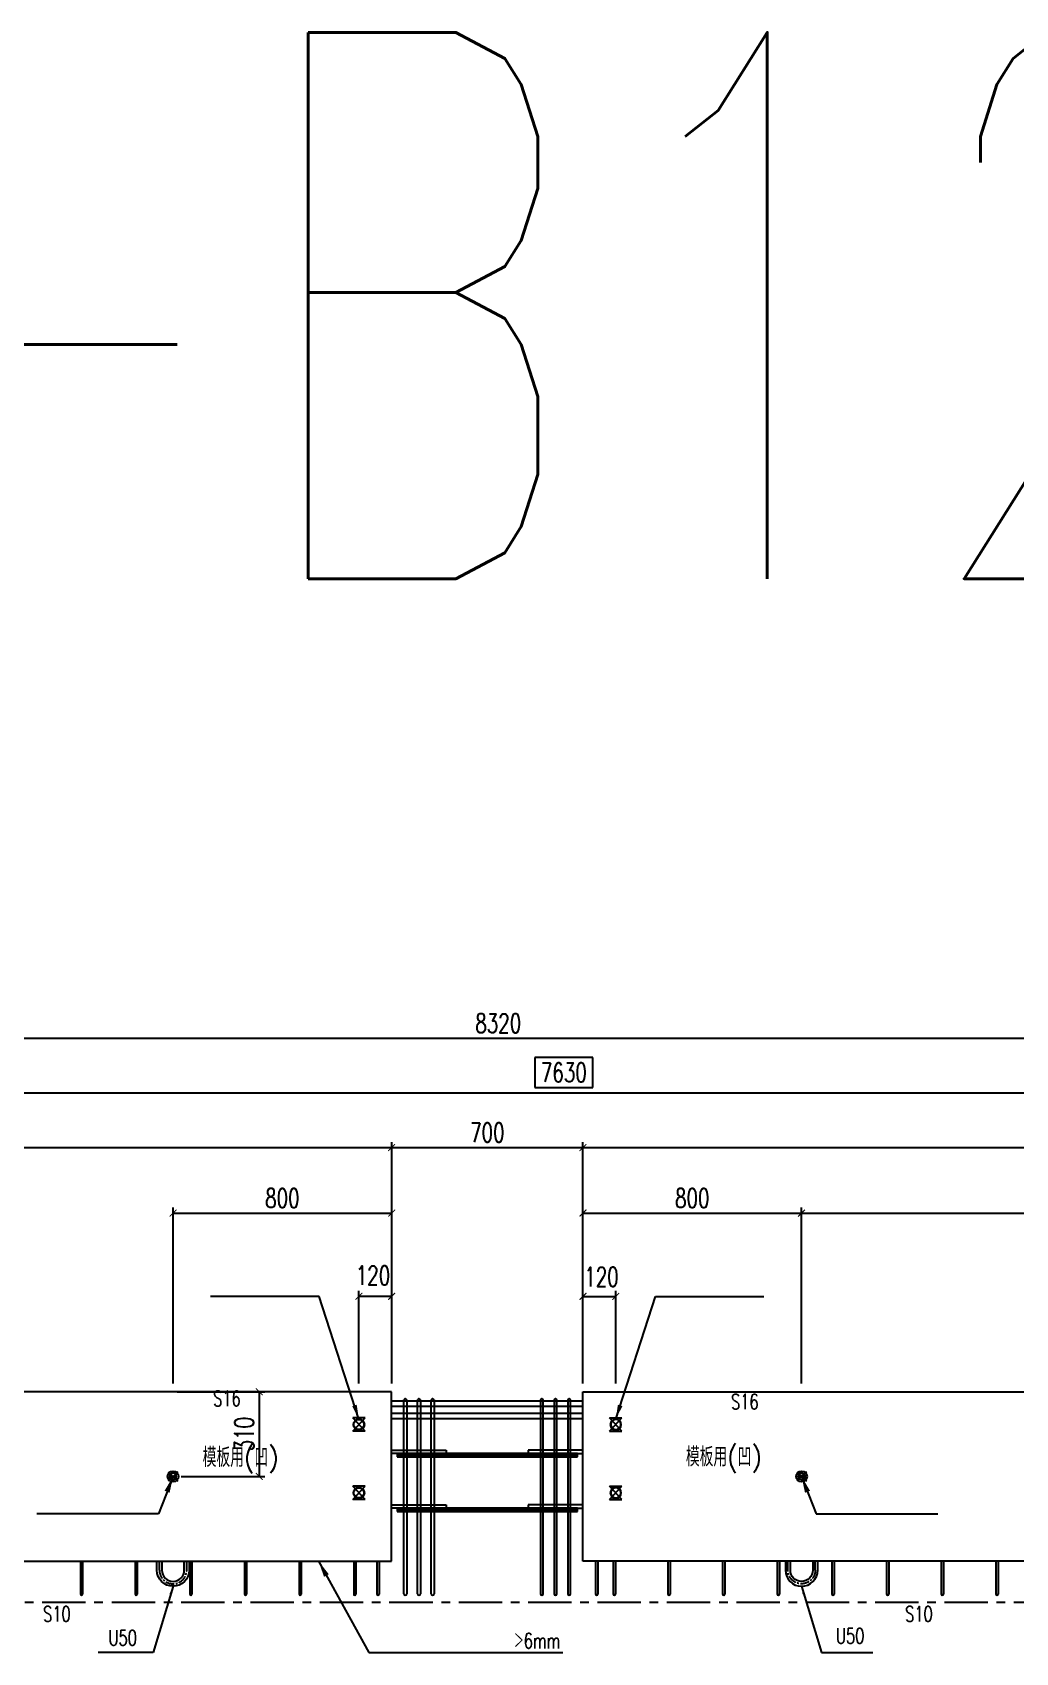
# Model space of a CAD drawing. Header units: inches. Extents: x 280713 to 330889, y 163288 to 177285.
# Drawn here: x 320132 to 323730, y 171353 to 177285 of the extents above; entities that cross this region are included whole.
import ezdxf
from ezdxf.enums import TextEntityAlignment as Align

# ---------------------------------------------------------------- set-up
doc = ezdxf.new("R2010")
doc.units = ezdxf.units.IN
doc.linetypes.add('CENTER', pattern=[50.8, 31.75, -6.35, 6.35, -6.35])
for name, color, linetype in [('PC梁箍筋', 3, 'Continuous'), ('PC梁钢筋', 6, 'Continuous'), ('填充', 8, 'Continuous'), ('尺寸', 7, 'Continuous'), ('文字', 7, 'Continuous'), ('轴线', 1, 'CENTER'), ('金属件S', 243, 'Continuous'), ('金属件U', 163, 'Continuous'), ('预制构件', 30, 'Continuous')]:
    doc.layers.add(name, color=color, linetype=linetype)
doc.styles.get("Standard").update_dxf_attribs({"font": 'tssdeng.shx', "width": 0.7, "bigfont": 'hztxt.shx'})
doc.styles.add('中文标注', font='standard.shx', dxfattribs={"bigfont": 'gbcbig.shx'})
doc.styles.add('副本柱标注', font='simplex.shx', dxfattribs={"width": 0.7, "bigfont": 'gbcbig.shx'})
doc.styles.add('尺寸123', font='simplex1.shx', dxfattribs={"width": 0.7, "height": 70, "bigfont": 'gbcbig.shx'})
doc.styles.add('尺寸用', font='', dxfattribs={"width": 0.7, "height": 40})
doc.styles.get('尺寸用').set_extended_font_data('SimSun')
doc.dimstyles.new('1', dxfattribs={"dimtxt": 2.5, "dimasz": 60, "dimexe": 25, "dimexo": 50, "dimgap": 5, "dimtad": 1, "dimtxsty": 'Standard', "dimblk": 'ARCHTICK', "dimcen": 2.5, "dimadec": 0, "dimazin": 0, "dimtfac": 1, "dimtmove": 0, "dimatfit": 3, "dimfxl": 1, "dimarcsym": 0})
doc.dimstyles.new('S-10', dxfattribs={"dimscale": 10, "dimtxt": 3.5, "dimasz": 2.5, "dimexe": 2, "dimexo": 3, "dimgap": 2, "dimtad": 1, "dimdec": 1, "dimdsep": 46, "dimtxsty": '尺寸用', "dimblk": 'ARCHTICK', "dimcen": 1.75, "dimaunit": 1, "dimadec": 0, "dimazin": 0, "dimtfac": 1, "dimtdec": 1, "dimtix": 1, "dimtmove": 2, "dimatfit": 3, "dimfxl": 1, "dimarcsym": 0})
doc.dimstyles.new('S-30', dxfattribs={"dimscale": 30, "dimtxt": 3.5, "dimasz": 1, "dimexe": 1, "dimexo": 3, "dimtad": 1, "dimdec": 1, "dimdsep": 46, "dimtxsty": '尺寸用', "dimblk": 'ARCHTICK', "dimcen": 1.75, "dimaunit": 1, "dimadec": 1, "dimazin": 0, "dimtfac": 1, "dimtdec": 1, "dimtix": 1, "dimtmove": 2, "dimatfit": 3, "dimfxl": 1, "dimarcsym": 0})
doc.dimstyles.new('副本 S-10', dxfattribs={"dimscale": 10, "dimtxt": 3.5, "dimasz": 2.5, "dimexe": 2, "dimexo": 3, "dimgap": -2, "dimtad": 1, "dimdec": 1, "dimdsep": 46, "dimtxsty": '尺寸用', "dimblk": 'ARCHTICK', "dimcen": 1.75, "dimaunit": 1, "dimadec": 0, "dimazin": 0, "dimtfac": 1, "dimtdec": 1, "dimtix": 1, "dimtmove": 2, "dimatfit": 3, "dimfxl": 1, "dimarcsym": 0})

# ---------------------------------------------------------------- blocks, each defined once
blk = doc.blocks.new('S16')
at = {"layer": '金属件S'}
for p, q in [((-13.6, 14.6), (13.6, -14.6)), ((13.6, 14.6), (-13.6, -14.6)), ((-13.6, 14.6), (13.6, 14.6)), ((-13.6, -14.6), (13.6, -14.6))]:
    blk.add_line(p, q, dxfattribs=at)
blk.add_circle((0, 0), 11, dxfattribs=at)
blk = doc.blocks.new('凹槽')
at = {"layer": '金属件S', "color": 8}
blk.add_circle((0, 0), 20, dxfattribs=at)
blk = doc.blocks.new('_ArchTick')
at = {"color": 0, "linetype": 'ByBlock', "const_width": 0.15}
blk.add_lwpolyline([(-0.5, -0.5), (0.5, 0.5)], dxfattribs=at)
blk = doc.blocks.new('*D57')
at = {"layer": 'Defpoints', "color": 0, "transparency": 16777216}
for p in [(321326.6, 172657.3), (321326.6, 172307.8), (321446.6, 172307.8)]:
    blk.add_point(p, dxfattribs=at)
at = {"layer": '尺寸', "color": 0, "lineweight": -2, "transparency": 16777216}
for p, q in [((321326.6, 172337.8), (321326.6, 172677.3)), ((321446.6, 172337.8), (321446.6, 172677.3)), ((321446.6, 172657.3), (321326.6, 172657.3))]:
    blk.add_line(p, q, dxfattribs=at)
at = {"layer": '尺寸', "color": 0, "lineweight": -2, "transparency": 16777216, "xscale": 25, "yscale": 25, "zscale": 25, "rotation": 180}
blk.add_blockref('_ArchTick', (321326.6, 172657.3), dxfattribs=at)
at = {"layer": '尺寸', "color": 0, "lineweight": -2, "transparency": 16777216, "xscale": 25, "yscale": 25, "zscale": 25}
blk.add_blockref('_ArchTick', (321446.6, 172657.3), dxfattribs=at)
at = {"layer": '尺寸', "color": 0, "transparency": 16777216, "insert": (321378.2, 172733.9), "char_height": 70, "attachment_point": 5, "style": '尺寸123'}
blk.add_mtext('120', dxfattribs=at)
blk = doc.blocks.new('*D58')
at = {"layer": 'Defpoints', "color": 0, "transparency": 16777216}
for p in [(322266.6, 172657.3), (322146.6, 172307.8), (322266.6, 172307.8)]:
    blk.add_point(p, dxfattribs=at)
at = {"layer": '尺寸', "color": 0, "lineweight": -2, "transparency": 16777216}
for p, q in [((322146.6, 172337.8), (322146.6, 172677.3)), ((322266.6, 172337.8), (322266.6, 172677.3)), ((322146.6, 172657.3), (322266.6, 172657.3))]:
    blk.add_line(p, q, dxfattribs=at)
at = {"layer": '尺寸', "color": 0, "lineweight": -2, "transparency": 16777216, "xscale": 25, "yscale": 25, "zscale": 25, "rotation": 180}
blk.add_blockref('_ArchTick', (322146.6, 172657.3), dxfattribs=at)
at = {"layer": '尺寸', "color": 0, "lineweight": -2, "transparency": 16777216, "xscale": 25, "yscale": 25, "zscale": 25}
blk.add_blockref('_ArchTick', (322266.6, 172657.3), dxfattribs=at)
at = {"layer": '尺寸', "color": 0, "transparency": 16777216, "insert": (322214.4, 172728.7), "char_height": 70, "attachment_point": 5, "style": '尺寸123'}
blk.add_mtext('120', dxfattribs=at)
blk = doc.blocks.new('*D69')
at = {"layer": 'Defpoints', "color": 0, "transparency": 16777216}
for p in [(322946.6, 172962.1), (322146.6, 172307.8), (322946.6, 172307.8)]:
    blk.add_point(p, dxfattribs=at)
at = {"layer": '尺寸', "color": 0, "lineweight": -2, "transparency": 16777216}
for p, q in [((322146.6, 172337.8), (322146.6, 172982.1)), ((322946.6, 172337.8), (322946.6, 172982.1)), ((322146.6, 172962.1), (322946.6, 172962.1))]:
    blk.add_line(p, q, dxfattribs=at)
at = {"layer": '尺寸', "color": 0, "lineweight": -2, "transparency": 16777216, "xscale": 25, "yscale": 25, "zscale": 25, "rotation": 180}
blk.add_blockref('_ArchTick', (322146.6, 172962.1), dxfattribs=at)
at = {"layer": '尺寸', "color": 0, "lineweight": -2, "transparency": 16777216, "xscale": 25, "yscale": 25, "zscale": 25}
blk.add_blockref('_ArchTick', (322946.6, 172962.1), dxfattribs=at)
at = {"layer": '尺寸', "color": 0, "transparency": 16777216, "insert": (322546.6, 173017.1), "char_height": 70, "attachment_point": 5, "style": '尺寸123'}
blk.add_mtext('800', dxfattribs=at)
blk = doc.blocks.new('*D72')
at = {"layer": 'Defpoints', "color": 0, "transparency": 16777216}
for p in [(325996.6, 173602.1), (317676.6, 172307.8), (325996.6, 172307.8)]:
    blk.add_point(p, dxfattribs=at)
at = {"layer": '尺寸', "color": 0, "lineweight": -2, "transparency": 16777216}
for p, q in [((317676.6, 172337.8), (317676.6, 173622.1)), ((325996.6, 172337.8), (325996.6, 173622.1)), ((317676.6, 173602.1), (325996.6, 173602.1))]:
    blk.add_line(p, q, dxfattribs=at)
at = {"layer": '尺寸', "color": 0, "lineweight": -2, "transparency": 16777216, "xscale": 25, "yscale": 25, "zscale": 25, "rotation": 180}
blk.add_blockref('_ArchTick', (317676.6, 173602.1), dxfattribs=at)
at = {"layer": '尺寸', "color": 0, "lineweight": -2, "transparency": 16777216, "xscale": 25, "yscale": 25, "zscale": 25}
blk.add_blockref('_ArchTick', (325996.6, 173602.1), dxfattribs=at)
at = {"layer": '尺寸', "color": 0, "transparency": 16777216, "insert": (321836.6, 173657.1), "char_height": 70, "attachment_point": 5, "style": '尺寸123'}
blk.add_mtext('8320', dxfattribs=at)
blk = doc.blocks.new('S8')
at = {"layer": '金属件S'}
h = blk.add_hatch(dxfattribs=at)
h.set_pattern_fill('LINE', color=256, scale=0.25, angle=45, style=0)
h.set_pattern_definition([(45, (942.8803, -32378.43734), (-0.561266008, 0.561266008), [])])
h.paths.add_polyline_path([(-18, -18), (0, 0), (-18, 18, 0.198912), (-25, 0, 0.198912)])
h.paths.add_polyline_path([(0, 0), (18, -18, 0.198912), (25, 0, 0.198912), (18, 18)])
for p, q in [((-35, 35), (35, -35)), ((35, 35), (-35, -35))]:
    blk.add_line(p, q, dxfattribs=at)
blk.add_circle((0, 0), 25, dxfattribs=at)
blk = doc.blocks.new('*D111')
at = {"layer": 'Defpoints', "color": 0, "transparency": 16777216}
for p in [(321446.6, 172962.1), (320646.6, 172307.8), (321446.6, 172307.8)]:
    blk.add_point(p, dxfattribs=at)
at = {"layer": '尺寸', "color": 0, "lineweight": -2, "transparency": 16777216}
for p, q in [((320646.6, 172337.8), (320646.6, 172982.1)), ((321446.6, 172337.8), (321446.6, 172982.1)), ((320646.6, 172962.1), (321446.6, 172962.1))]:
    blk.add_line(p, q, dxfattribs=at)
at = {"layer": '尺寸', "color": 0, "lineweight": -2, "transparency": 16777216, "xscale": 25, "yscale": 25, "zscale": 25, "rotation": 180}
blk.add_blockref('_ArchTick', (320646.6, 172962.1), dxfattribs=at)
at = {"layer": '尺寸', "color": 0, "lineweight": -2, "transparency": 16777216, "xscale": 25, "yscale": 25, "zscale": 25}
blk.add_blockref('_ArchTick', (321446.6, 172962.1), dxfattribs=at)
at = {"layer": '尺寸', "color": 0, "transparency": 16777216, "insert": (321046.6, 173017.1), "char_height": 70, "attachment_point": 5, "style": '尺寸123'}
blk.add_mtext('800', dxfattribs=at)
blk = doc.blocks.new('*D112')
at = {"layer": 'Defpoints', "color": 0, "transparency": 16777216}
for p in [(325091.6, 172962.1), (322946.6, 172307.8), (325091.6, 172307.8)]:
    blk.add_point(p, dxfattribs=at)
at = {"layer": '尺寸', "color": 0, "lineweight": -2, "transparency": 16777216}
for p, q in [((322946.6, 172337.8), (322946.6, 172982.1)), ((325091.6, 172337.8), (325091.6, 172982.1)), ((322946.6, 172962.1), (325091.6, 172962.1))]:
    blk.add_line(p, q, dxfattribs=at)
at = {"layer": '尺寸', "color": 0, "lineweight": -2, "transparency": 16777216, "xscale": 25, "yscale": 25, "zscale": 25, "rotation": 180}
blk.add_blockref('_ArchTick', (322946.6, 172962.1), dxfattribs=at)
at = {"layer": '尺寸', "color": 0, "lineweight": -2, "transparency": 16777216, "xscale": 25, "yscale": 25, "zscale": 25}
blk.add_blockref('_ArchTick', (325091.6, 172962.1), dxfattribs=at)
at = {"layer": '尺寸', "color": 0, "transparency": 16777216, "insert": (324019.1, 173017.1), "char_height": 70, "attachment_point": 5, "style": '尺寸123'}
blk.add_mtext('2145', dxfattribs=at)
blk = doc.blocks.new('*D114')
at = {"layer": 'Defpoints', "color": 0, "transparency": 16777216}
for p in [(321446.6, 173202.1), (318261.6, 172307.8), (321446.6, 172307.8)]:
    blk.add_point(p, dxfattribs=at)
at = {"layer": '尺寸', "color": 0, "lineweight": -2, "transparency": 16777216}
for p, q in [((318261.6, 172337.8), (318261.6, 173222.1)), ((321446.6, 172337.8), (321446.6, 173222.1)), ((318261.6, 173202.1), (321446.6, 173202.1))]:
    blk.add_line(p, q, dxfattribs=at)
at = {"layer": '尺寸', "color": 0, "lineweight": -2, "transparency": 16777216, "xscale": 25, "yscale": 25, "zscale": 25, "rotation": 180}
blk.add_blockref('_ArchTick', (318261.6, 173202.1), dxfattribs=at)
at = {"layer": '尺寸', "color": 0, "lineweight": -2, "transparency": 16777216, "xscale": 25, "yscale": 25, "zscale": 25}
blk.add_blockref('_ArchTick', (321446.6, 173202.1), dxfattribs=at)
at = {"layer": '尺寸', "color": 0, "transparency": 16777216, "insert": (319854.1, 173257.1), "char_height": 70, "attachment_point": 5, "style": '尺寸123'}
blk.add_mtext('3185', dxfattribs=at)
blk = doc.blocks.new('*D115')
at = {"layer": 'Defpoints', "color": 0, "transparency": 16777216}
for p in [(322146.6, 173202.1), (321446.6, 172307.8), (322146.6, 172307.8)]:
    blk.add_point(p, dxfattribs=at)
at = {"layer": '尺寸', "color": 0, "lineweight": -2, "transparency": 16777216}
for p, q in [((321446.6, 172337.8), (321446.6, 173222.1)), ((322146.6, 172337.8), (322146.6, 173222.1)), ((321446.6, 173202.1), (322146.6, 173202.1))]:
    blk.add_line(p, q, dxfattribs=at)
at = {"layer": '尺寸', "color": 0, "lineweight": -2, "transparency": 16777216, "xscale": 25, "yscale": 25, "zscale": 25, "rotation": 180}
blk.add_blockref('_ArchTick', (321446.6, 173202.1), dxfattribs=at)
at = {"layer": '尺寸', "color": 0, "lineweight": -2, "transparency": 16777216, "xscale": 25, "yscale": 25, "zscale": 25}
blk.add_blockref('_ArchTick', (322146.6, 173202.1), dxfattribs=at)
at = {"layer": '尺寸', "color": 0, "transparency": 16777216, "insert": (321796.6, 173257.1), "char_height": 70, "attachment_point": 5, "style": '尺寸123'}
blk.add_mtext('700', dxfattribs=at)
blk = doc.blocks.new('*D116')
at = {"layer": 'Defpoints', "color": 0, "transparency": 16777216}
for p in [(325891.6, 173202.1), (322146.6, 172307.8), (325891.6, 172307.8)]:
    blk.add_point(p, dxfattribs=at)
at = {"layer": '尺寸', "color": 0, "lineweight": -2, "transparency": 16777216}
for p, q in [((322146.6, 172337.8), (322146.6, 173222.1)), ((325891.6, 172337.8), (325891.6, 173222.1)), ((322146.6, 173202.1), (325891.6, 173202.1))]:
    blk.add_line(p, q, dxfattribs=at)
at = {"layer": '尺寸', "color": 0, "lineweight": -2, "transparency": 16777216, "xscale": 25, "yscale": 25, "zscale": 25, "rotation": 180}
blk.add_blockref('_ArchTick', (322146.6, 173202.1), dxfattribs=at)
at = {"layer": '尺寸', "color": 0, "lineweight": -2, "transparency": 16777216, "xscale": 25, "yscale": 25, "zscale": 25}
blk.add_blockref('_ArchTick', (325891.6, 173202.1), dxfattribs=at)
at = {"layer": '尺寸', "color": 0, "transparency": 16777216, "insert": (324019.1, 173257.1), "char_height": 70, "attachment_point": 5, "style": '尺寸123'}
blk.add_mtext('3745', dxfattribs=at)
blk = doc.blocks.new('*D117')
at = {"layer": 'Defpoints', "color": 0, "transparency": 16777216}
for p in [(320631.4, 172307.8), (320646.6, 171997.8), (320961.9, 171997.8)]:
    blk.add_point(p, dxfattribs=at)
at = {"layer": '尺寸', "color": 0, "lineweight": -2, "transparency": 16777216}
for p, q in [((320661.4, 172307.8), (320981.9, 172307.8)), ((320961.9, 172307.8), (320961.9, 171997.8)), ((320676.6, 171997.8), (320981.9, 171997.8))]:
    blk.add_line(p, q, dxfattribs=at)
at = {"layer": '尺寸', "color": 0, "lineweight": -2, "transparency": 16777216, "xscale": 25, "yscale": 25, "zscale": 25}
for p, rotation in [((320961.9, 172307.8), 90), ((320961.9, 171997.8), 270)]:
    blk.add_blockref('_ArchTick', p, dxfattribs=dict(at, rotation=rotation))
at = {"layer": '尺寸', "color": 0, "transparency": 16777216, "insert": (320906.9, 172152.8), "char_height": 70, "attachment_point": 5, "rotation": 90, "style": '尺寸123'}
blk.add_mtext('310', dxfattribs=at)
blk = doc.blocks.new('A$C5BBB44EC')
at = {"layer": '轴线'}
for p, q in [((9, 33), (9, 0)), ((109, 33), (109, 0))]:
    blk.add_line(p, q, dxfattribs=at)
blk.add_arc((59, 33), 50, 0, 180, dxfattribs=at)
at = {"layer": '金属件U'}
for points in [[(0, 0), (0, 33, -1), (118, 33), (118, 0)], [(100, 0), (100, 33, 1), (18, 33), (18, 0)]]:
    blk.add_lwpolyline(points, format="xyb", dxfattribs=at)
blk = doc.blocks.new('*D259')
at = {"layer": 'Defpoints', "color": 0, "transparency": 16777216}
for p in [(325891.6, 173402.1), (318261.6, 172307.8), (325891.6, 172307.8)]:
    blk.add_point(p, dxfattribs=at)
at = {"layer": '尺寸', "color": 0, "lineweight": -2, "transparency": 16777216}
for p, q in [((322182.9, 173532.1), (321970.3, 173532.1)), ((321970.3, 173532.1), (321970.3, 173422.1)), ((322182.9, 173422.1), (322182.9, 173532.1)), ((318261.6, 172337.8), (318261.6, 173422.1)), ((318261.6, 173402.1), (325891.6, 173402.1)), ((321970.3, 173422.1), (322182.9, 173422.1)), ((325891.6, 172337.8), (325891.6, 173422.1))]:
    blk.add_line(p, q, dxfattribs=at)
at = {"layer": '尺寸', "color": 0, "lineweight": -2, "transparency": 16777216, "xscale": 25, "yscale": 25, "zscale": 25, "rotation": 180}
blk.add_blockref('_ArchTick', (318261.6, 173402.1), dxfattribs=at)
at = {"layer": '尺寸', "color": 0, "lineweight": -2, "transparency": 16777216, "xscale": 25, "yscale": 25, "zscale": 25}
blk.add_blockref('_ArchTick', (325891.6, 173402.1), dxfattribs=at)
at = {"layer": '尺寸', "color": 0, "transparency": 16777216, "insert": (322076.6, 173477.1), "char_height": 70, "attachment_point": 5, "style": '副本柱标注'}
blk.add_mtext('7630', dxfattribs=at)

msp = doc.modelspace()

# ---------------------------------------------------------------- hatches: boundary and pattern name
at = {"layer": '填充'}
h = msp.add_hatch(dxfattribs=at)
h.set_pattern_fill('ANSI31', color=256, scale=20, style=0)
h.set_pattern_definition([(45, (493241.0152, 284687.792), (-1.767766953, 1.767766953), [])])
h.paths.add_polyline_path([(321796.58, 172081.84), (321466.58, 172081.84), (321466.58, 172069.84), (321796.58, 172069.84)])
h.paths.add_polyline_path([(322126.58, 172081.84), (321796.58, 172081.84), (321796.58, 172069.84), (322126.58, 172069.84)])
h = msp.add_hatch(dxfattribs=at)
h.set_pattern_fill('ANSI31', color=256, scale=20, style=0)
h.set_pattern_definition([(45, (493241.0152, 284487.792), (-1.767766953, 1.767766953), [])])
h.paths.add_polyline_path([(321796.58, 171881.84), (321466.58, 171881.84), (321466.58, 171869.84), (321796.58, 171869.84)])
h.paths.add_polyline_path([(322126.58, 171881.84), (321796.58, 171881.84), (321796.58, 171869.84), (322126.58, 171869.84)])

# ---------------------------------------------------------------- linework, layer by layer
at = {"layer": 'PC梁箍筋', "color": 3}
for p, q in [((321491.58, 171567.84), (321491.58, 172277.84)), ((321501.58, 172277.84), (321501.58, 171567.84)), ((321541.58, 171567.84), (321541.58, 172277.84)), ((321551.58, 172277.84), (321551.58, 171567.84)), ((321591.58, 171567.84), (321591.58, 172277.84)), ((321601.58, 172277.84), (321601.58, 171567.84)), ((321991.58, 172277.84), (321991.58, 171567.84)), ((322001.58, 171567.84), (322001.58, 172277.84)), ((322041.58, 172277.84), (322041.58, 171567.84)), ((322051.58, 171567.84), (322051.58, 172277.84)), ((322091.58, 172277.84), (322091.58, 171567.84)), ((322101.58, 171567.84), (322101.58, 172277.84))]:
    msp.add_line(p, q, dxfattribs=at)
at = {"layer": 'PC梁箍筋'}
for p, q in [((320307.58, 171687.84), (320307.58, 171566.84)), ((320315.58, 171687.84), (320315.58, 171566.84)), ((320507.58, 171687.84), (320507.58, 171566.84)), ((320515.58, 171687.84), (320515.58, 171566.84)), ((320707.58, 171687.84), (320707.58, 171566.84)), ((320715.58, 171687.84), (320715.58, 171566.84)), ((320907.58, 171687.84), (320907.58, 171566.84)), ((320915.58, 171687.84), (320915.58, 171566.84)), ((321107.58, 171687.84), (321107.58, 171566.84)), ((321115.58, 171687.84), (321115.58, 171566.84)), ((321307.58, 171687.84), (321307.58, 171566.84)), ((321315.58, 171687.84), (321315.58, 171566.84)), ((321392.58, 171687.84), (321392.58, 171566.84)), ((321400.58, 171687.84), (321400.58, 171566.84)), ((322192.58, 171687.84), (322192.58, 171566.84)), ((322200.58, 171687.84), (322200.58, 171566.84)), ((322257.58, 171687.84), (322257.58, 171566.84)), ((322265.58, 171687.84), (322265.58, 171566.84)), ((322457.58, 171687.84), (322457.58, 171566.84)), ((322465.58, 171687.84), (322465.58, 171566.84)), ((322657.58, 171687.84), (322657.58, 171566.84)), ((322665.58, 171687.84), (322665.58, 171566.84)), ((322857.58, 171687.84), (322857.58, 171566.84)), ((322865.58, 171687.84), (322865.58, 171566.84)), ((323057.58, 171688.07), (323057.58, 171567.07)), ((323065.58, 171688.07), (323065.58, 171567.07)), ((323257.58, 171688.07), (323257.58, 171567.07)), ((323265.58, 171688.07), (323265.58, 171567.07)), ((323457.58, 171688.07), (323457.58, 171567.07)), ((323465.58, 171688.07), (323465.58, 171567.07)), ((323657.58, 171688.07), (323657.58, 171567.07)), ((323665.58, 171688.07), (323665.58, 171567.07))]:
    msp.add_line(p, q, dxfattribs=at)
at = {"layer": 'PC梁箍筋', "color": 3}
for centre, start, end in [((321496.58, 172277.84), 0, 180), ((321546.58, 172277.84), 0, 180), ((321596.58, 172277.84), 0, 180), ((321996.58, 172277.84), 0, 180), ((322046.58, 172277.84), 0, 180), ((322096.58, 172277.84), 0, 180), ((321496.58, 171567.84), 180, 0), ((321546.58, 171567.84), 180, 0), ((321596.58, 171567.84), 180, 0), ((321996.58, 171567.84), 180, 0), ((322046.58, 171567.84), 180, 0), ((322096.58, 171567.84), 180, 0)]:
    msp.add_arc(centre, 5, start, end, dxfattribs=at)
at = {"layer": 'PC梁箍筋'}
for centre in [(320311.58, 171566.84), (320511.58, 171566.84), (320711.58, 171566.84), (320911.58, 171566.84), (321111.58, 171566.84), (321311.58, 171566.84), (321396.58, 171566.84), (322196.58, 171566.84), (322261.58, 171566.84), (322461.58, 171566.84), (322661.58, 171566.84), (322861.58, 171566.84), (323061.58, 171567.07), (323261.58, 171567.07), (323461.58, 171567.07), (323661.58, 171567.07)]:
    msp.add_arc(centre, 4, 180, 0, dxfattribs=at)
at = {"layer": 'PC梁钢筋'}
for p, q in [((321446.58, 172274.84), (322146.58, 172274.84)), ((321446.58, 172254.84), (322146.58, 172254.84)), ((321446.58, 172229.84), (322146.58, 172229.84)), ((321446.58, 172209.84), (322146.58, 172209.84)), ((321446.58, 172093.84), (321646.58, 172093.84)), ((321646.58, 172081.84), (321446.58, 172081.84)), ((321646.58, 172093.84), (321646.58, 172081.84)), ((322146.58, 172093.84), (321946.58, 172093.84)), ((321946.58, 172093.84), (321946.58, 172081.84)), ((321946.58, 172081.84), (322146.58, 172081.84)), ((321446.58, 171893.84), (321646.58, 171893.84)), ((321646.58, 171881.84), (321446.58, 171881.84)), ((321646.58, 171893.84), (321646.58, 171881.84)), ((322146.58, 171893.84), (321946.58, 171893.84)), ((321946.58, 171893.84), (321946.58, 171881.84)), ((321946.58, 171881.84), (322146.58, 171881.84))]:
    msp.add_line(p, q, dxfattribs=at)
at = {"layer": '填充'}
for p, q in [((321466.58, 172081.84), (321466.58, 172069.84)), ((322126.58, 172081.84), (321466.58, 172081.84)), ((322126.58, 172069.84), (322126.58, 172081.84)), ((321466.58, 172069.84), (322126.58, 172069.84)), ((321466.58, 171881.84), (321466.58, 171869.84)), ((322126.58, 171881.84), (321466.58, 171881.84)), ((321466.58, 171869.84), (322126.58, 171869.84)), ((322126.58, 171869.84), (322126.58, 171881.84))]:
    msp.add_line(p, q, dxfattribs=at)
at = {"layer": '轴线', "ltscale": 5}
msp.add_line((314833.96, 171537.84), (326738.42, 171537.84), dxfattribs=at)
at = {"layer": '预制构件'}
for p, q in [((321446.58, 172307.84), (318261.58, 172307.84)), ((321446.58, 171687.84), (321446.58, 172307.84)), ((322146.58, 171687.84), (322146.58, 172307.84)), ((322146.58, 172307.84), (325891.58, 172307.84)), ((318261.58, 171687.84), (321446.58, 171687.84)), ((325891.58, 171687.84), (322146.58, 171687.84))]:
    msp.add_line(p, q, dxfattribs=at)
for centre in [(320646.58, 171997.84), (322946.58, 171997.84)]:
    msp.add_circle(centre, 20, dxfattribs=at)

# ---------------------------------------------------------------- block references
at = {"layer": '尺寸', "rotation": 180}
msp.add_blockref('A$C5BBB44EC', (320705.58, 171687.84), dxfattribs=at)
at = {"layer": '尺寸', "xscale": -1, "rotation": 180}
msp.add_blockref('A$C5BBB44EC', (322887.58, 171687.84), dxfattribs=at)
at = {"layer": '金属件S', "rotation": 180}
for p, xscale, yscale, zscale in [((321326.58, 172187.84), 1.666666666627862, 1.666666666627862, 1.666666666627862), ((322266.58, 172187.84), -1.666666666627862, 1.666666666686069, 1.666666666666667), ((321326.58, 171937.84), 1.666666666627862, 1.666666666627862, 1.666666666627862), ((322266.58, 171937.84), -1.666666666627862, 1.666666666686069, 1.666666666666667)]:
    msp.add_blockref('S16', p, dxfattribs=dict(at, xscale=xscale, yscale=yscale, zscale=zscale))
at = {"layer": '金属件S', "yscale": 0.5, "zscale": 0.5}
for p, xscale in [((320646.58, 171997.84), -0.5), ((322946.58, 171997.84), 0.5)]:
    msp.add_blockref('S8', p, dxfattribs=dict(at, xscale=xscale))
at = {"layer": '预制构件', "rotation": 180}
for p in [(321326.58, 172187.84), (321326.58, 171937.84)]:
    msp.add_blockref('凹槽', p, dxfattribs=at)
at = {"layer": '预制构件', "xscale": -1, "rotation": 180}
for p in [(322266.58, 172187.84), (322266.58, 171937.84)]:
    msp.add_blockref('凹槽', p, dxfattribs=at)

# ---------------------------------------------------------------- texts
at = {"layer": '文字', "style": '尺寸123', "width": 0.7}
msp.add_text('KL-B12', height=2000, dxfattribs=at).set_placement((320811.06, 176284.68), align=Align.MIDDLE_CENTER)
for s, p in [('S16', (320894.18, 172238.74)), ('S16', (322789.47, 172226.92)), ('S10', (320271.99, 171449.82)), ('S10', (323426.53, 171449.82))]:
    msp.add_text(s, height=56, dxfattribs=at).set_placement(p, align=Align.BOTTOM_RIGHT)
at = {"layer": '文字', "style": '中文标注'}
for p in [(321033.08, 172011.72), (322801.41, 172013.61)]:
    msp.add_text('模板用(凹)', height=70, dxfattribs=at).set_placement(p, align=Align.BOTTOM_RIGHT)
at = {"layer": '文字', "style": '尺寸123', "width": 0.7}
for s, p in [('U50', (320410.25, 171378.91, 0)), ('＞6mm', (321894.68, 171368.41, 0)), ('U50', (323072.3, 171386.2, 0))]:
    msp.add_text(s, height=56, dxfattribs=at).set_placement(p)

# ---------------------------------------------------------------- dimensions: what is measured, and where the dimension line sits
at = {"layer": '尺寸'}
for base, p1, p2, dimstyle, override, picture, middle in [((325996.58, 173602.14), (317676.58, 172307.84), (325996.58, 172307.84), 'S-10', {"dimtxt": 7, "dimtxsty": '尺寸123'}, '*D72', (321836.58, 173657.14)), ((325891.58, 173402.14), (318261.58, 172307.84), (325891.58, 172307.84), '副本 S-10', {"dimtxt": 7, "dimtxsty": '副本柱标注'}, '*D259', (322076.58, 173477.14)), ((321446.58, 173202.14), (318261.58, 172307.84), (321446.58, 172307.84), 'S-10', {"dimtxt": 7, "dimtxsty": '尺寸123'}, '*D114', (319854.08, 173257.14)), ((322146.58, 173202.14), (321446.58, 172307.84), (322146.58, 172307.84), 'S-10', {"dimtxt": 7, "dimtxsty": '尺寸123'}, '*D115', (321796.58, 173257.14)), ((325891.58, 173202.14), (322146.58, 172307.84), (325891.58, 172307.84), 'S-10', {"dimtxt": 7, "dimtxsty": '尺寸123'}, '*D116', (324019.08, 173257.14)), ((322946.58, 172962.14), (322146.58, 172307.84), (322946.58, 172307.84), 'S-10', {"dimtxt": 7, "dimtxsty": '尺寸123'}, '*D69', (322546.58, 173017.14)), ((325091.58, 172962.14), (322946.58, 172307.84), (325091.58, 172307.84), 'S-10', {"dimtxt": 7, "dimtxsty": '尺寸123'}, '*D112', (324019.08, 173017.14))]:
    dim = msp.add_linear_dim(base=base, p1=p1, p2=p2, dimstyle=dimstyle, override=override, dxfattribs=at)
    dim.commit()
    dim.dimension.update_dxf_attribs({"geometry": picture, "text_midpoint": middle})
dim = msp.add_aligned_dim(p1=(320646.58, 172307.84), p2=(321446.58, 172307.84), distance=654.3, dimstyle='S-10', override={"dimtxt": 7, "dimtxsty": '尺寸123'}, dxfattribs=at)
dim.commit()
dim.dimension.update_dxf_attribs({"geometry": '*D111', "text_midpoint": (321046.58, 173017.14)})
dim = msp.add_linear_dim(base=(321326.58, 172657.26), p1=(321446.58, 172307.84), p2=(321326.58, 172307.84), angle=180, dimstyle='S-10', override={"dimtxt": 7, "dimtxsty": '尺寸123'}, dxfattribs=at)
dim.commit()
dim.dimension.update_dxf_attribs({"geometry": '*D57', "text_midpoint": (321378.2, 172733.91), "dimtype": 160})
dim = msp.add_linear_dim(base=(322266.58, 172657.26), p1=(322146.58, 172307.84), p2=(322266.58, 172307.84), dimstyle='S-10', override={"dimtxt": 7, "dimtxsty": '尺寸123'}, dxfattribs=at)
dim.commit()
dim.dimension.update_dxf_attribs({"geometry": '*D58', "text_midpoint": (322214.38, 172728.67), "dimtype": 160})
dim = msp.add_linear_dim(base=(320961.95, 171997.84), p1=(320631.36, 172307.84), p2=(320646.58, 171997.84), angle=90, dimstyle='S-10', override={"dimtxt": 7, "dimtxsty": '尺寸123'}, dxfattribs=at)
dim.commit()
dim.dimension.update_dxf_attribs({"geometry": '*D117', "text_midpoint": (320906.95, 172152.84)})

# ---------------------------------------------------------------- leaders
for points in [[(320646.58, 171595.84), (320574.03, 171353.02), (320372.36, 171353.02)], [(322946.58, 171595.84), (323019.14, 171353.02), (323207.5, 171353.02)]]:
    msp.add_leader(points, dimstyle='S-30', override={"dimgap": 0.625, "dimtad": 0}, dxfattribs=at)
at = {"layer": '文字'}
for points, dimstyle, override in [([(321326.58, 172207.84), (321181.47, 172657.26), (320784.09, 172657.26)], 'S-30', {"dimasz": 1.75, "dimtad": 0}), ([(322266.58, 172207.84), (322411.7, 172657.26), (322809.08, 172657.26)], 'S-30', {"dimasz": 1.75, "dimtad": 0}), ([(320646.58, 171997.84), (320593.44, 171861.11), (320148.32, 171861.11)], '1', {"dimgap": 5, "dimtad": 0}), ([(322946.58, 171997.84), (322999.73, 171861.11), (323444.85, 171861.11)], '1', {"dimgap": 5, "dimtad": 0}), ([(321178.83, 171687.84), (321363.41, 171353.02), (322073.26, 171353.02)], '1', {"dimgap": 5, "dimtad": 0})]:
    msp.add_leader(points, dimstyle=dimstyle, override=override, dxfattribs=at)

doc.saveas('drawing.dxf')
